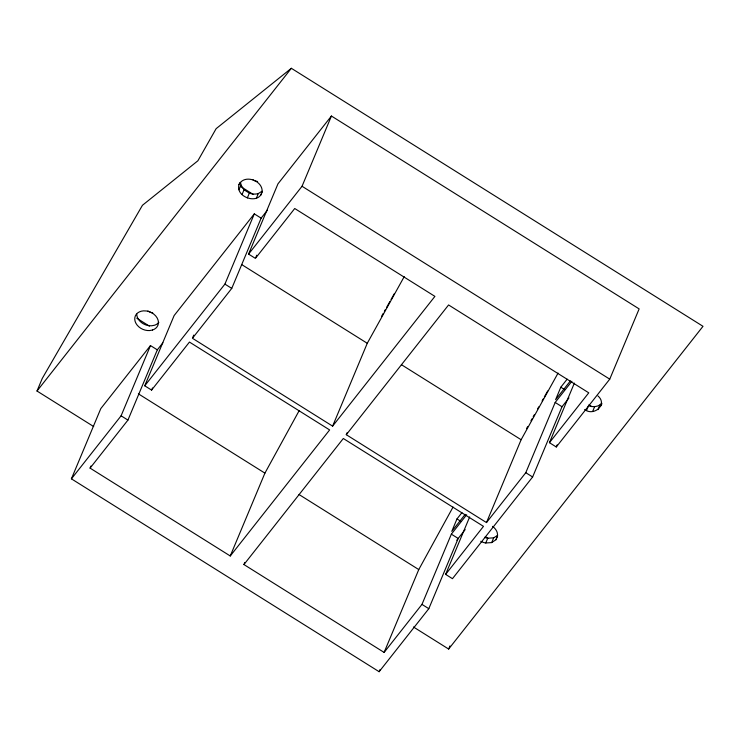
<?xml version="1.0" encoding="UTF-8"?>
<svg xmlns="http://www.w3.org/2000/svg" width="740" height="740" viewBox="0 0 740 740"><rect width="100%" height="100%" fill="white"/><g stroke="black" fill="none" stroke-linecap="round" stroke-linejoin="round"><path stroke-width="1.11" d="M238.974 184.704C235.218 197.922 260.563 205.433 262.154 190.763C261.858 179.977 243.895 174.168 238.974 184.704L239.769 182.799M584.628 409.516C593.674 416.685 608.104 404.595 597.957 395.956M93.712 426.573L37 391.025L42.273 378.418L142.45 205.285L197.894 160.774L216.136 128.667L291.347 68.293L703 326.312L448.653 649.054L413.447 626.984M466.663 514.744L451.354 534.16L458.19 538.442L428.812 608.687L379.13 671.707L71.41 478.835L100.797 408.6L150.479 345.571L157.315 349.854L127.937 420.098L90.076 468.115L230.26 555.981L329.633 429.931L189.449 342.065L151.589 390.091L144.753 385.799L174.131 315.564L254.301 213.869L261.137 218.152L231.759 288.397L192.437 338.272L332.621 426.138L434.907 296.379L294.724 208.513L255.411 258.389L248.575 254.097L277.953 183.862L331.428 116.032L639.138 308.904L609.751 379.148L556.286 446.979L549.441 442.687L574.379 383.089M90.076 468.115L90.965 465.996M71.41 478.835L121.101 415.806L150.479 345.571M151.589 390.091L152.486 387.954M238.974 189.736L240.963 184.972L240.565 182.401M242.036 194.583L244.034 189.801L240.963 184.972M247.345 197.913L249.343 193.131A12.219 9.407 22.7 0 0 258.325 193.538L262.034 191.225M192.881 337.209L193.769 335.081M256.327 198.329L258.325 193.538M260.656 195.434L262.256 191.605M144.753 385.799L224.914 284.104L254.301 213.869M255.855 257.326L256.743 255.198M248.575 254.097L302.04 186.267L331.428 116.032M230.26 555.981L264.911 473.138L299.164 410.654M451.354 534.16L421.976 604.395L384.115 652.421L243.932 564.555L244.82 562.437M332.621 426.138L367.271 343.286L404.234 276.612M571.872 381.276L555.176 402.458L525.788 472.694L486.476 522.57L346.292 434.704L347.18 432.586M384.115 652.421L418.766 569.578L453.028 507.085M379.13 671.707L380.018 669.58M461.927 512.654L456.987 518.916L451.779 531.366L465.183 514.365M568.968 397.917L562.012 406.741L532.624 476.986L452.464 578.68L445.628 574.388L469.669 516.918M486.476 522.57L521.126 439.727L558.08 373.062M480.76 541.31A12.219 9.417 22.6 0 0 485.764 542.984L487.762 538.221L493.682 537.832L497.382 535.51M485.764 542.984L491.684 542.587L493.682 537.832M448.653 649.054L449.966 645.9M491.684 542.587L496.022 539.691L497.613 535.89M567.154 379.167L560.809 387.214L555.601 399.665L570.41 380.878M556.286 446.979L557.174 444.851M586.533 410.45L588.513 405.724C592.943 407.324 598.586 407.028 601.824 403.235M592.666 411.375L594.636 406.658M597.976 409.673L599.946 404.965M601.037 405.788L601.824 403.901M496.022 539.691L497.604 535.085L497.197 532.504A12.219 9.417 22.6 0 0 492.544 526.353M381.562 316.359L383.237 313.381M384.356 311.401L385.466 309.413M386.585 307.433L389.925 301.485M391.044 299.506L394.383 293.558M526.501 428.654L527.62 426.666M530.959 420.718L532.079 418.738M533.188 416.759L534.308 414.779M537.647 408.832L538.766 406.843M542.106 400.895L543.225 398.916M544.344 396.936L547.683 390.988M37 391.025L291.347 68.293M157.315 349.854L162.883 342.796M261.137 218.152L267.399 210.206M243.932 564.555L343.305 438.496L483.488 526.362L445.628 574.388M346.292 434.704L448.579 304.954L588.763 392.82L549.441 442.687M456.774 540.246L465.155 529.618M252.969 179.894L254.551 180.68A12.219 9.407 22.7 0 0 257.613 181.476M249.343 193.131L244.034 189.801M302.04 186.267L609.751 379.148M240.611 186.517L253.21 194.417M560.809 387.214L564.685 389.647M588.901 404.826L591.806 406.649M555.176 402.458L562.012 406.741M241.693 264.578L367.271 343.286M401.394 364.672L521.126 439.727M224.914 284.104L231.759 288.397M525.788 472.694L532.624 476.986M136.798 318.219L149.388 326.118M456.987 518.916L460.9 521.367M485.32 536.676L488.252 538.507M138.362 393.819L264.911 473.138M299.034 494.524L418.766 569.578M121.101 415.806L127.937 420.098M421.976 604.395L428.812 608.687M487.762 538.221A12.219 9.407 22.7 0 1 484.691 537.416M158.841 322.344A12.219 9.407 22.7 0 1 154.512 325.239L151.654 325.767A12.219 9.407 22.7 0 1 136.743 314.102M152.773 312.983A12.219 9.407 22.7 0 1 147.88 310.966M152.505 330.022L149.656 330.558A12.219 9.407 22.7 0 1 135.143 321.465A12.219 9.407 22.7 0 1 143.514 310.856L146.576 310.994A12.219 9.407 22.7 0 1 158.018 319.948A12.219 9.407 22.7 0 1 152.505 330.022"/></g></svg>
